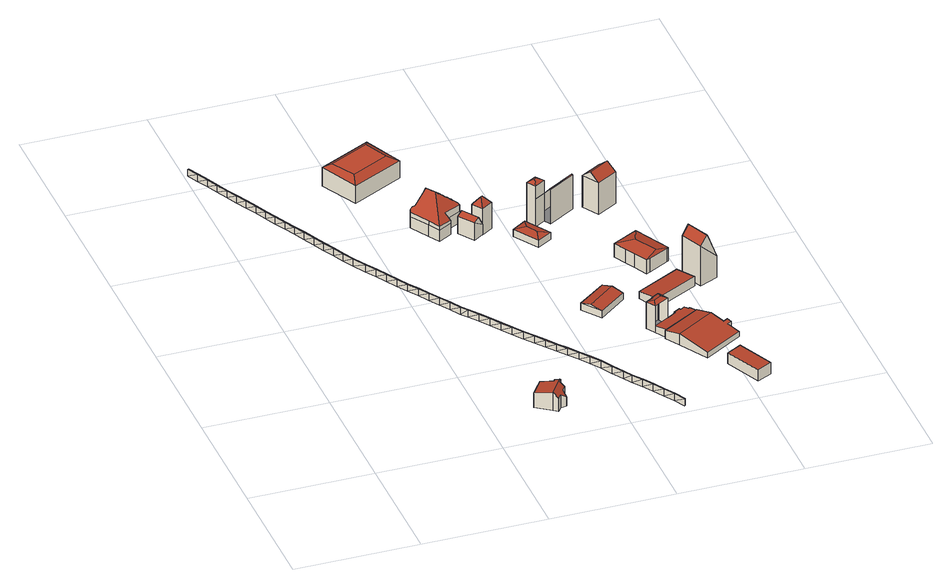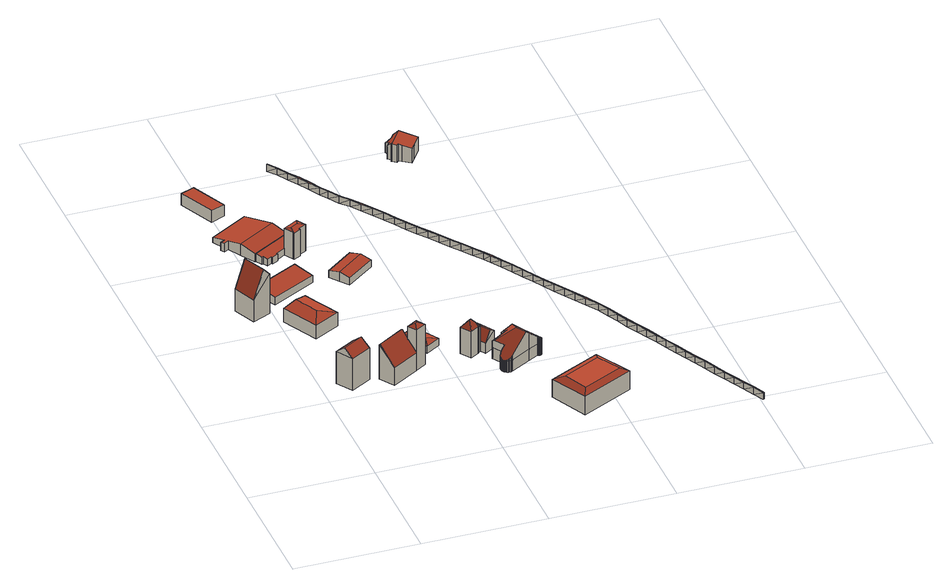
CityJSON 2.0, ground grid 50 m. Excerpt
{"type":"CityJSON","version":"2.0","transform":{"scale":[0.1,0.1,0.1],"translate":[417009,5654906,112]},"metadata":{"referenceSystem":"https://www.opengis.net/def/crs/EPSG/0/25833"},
"CityObjects":{
"building1":{"type":"Building","attributes":{"Stand_DGM":"2016","Stand_Basis-DLM":"2024","Gemeindeschluessel":"14612000","ObjektHoehe":3,"Stand_Laserscan":"2016","BodenHoehe":0,"Stand_3D-Stadtmodell":"2025","Geometrietyp2DReferenz":2000,"AbsoluteHoehe":0,"measuredHeight":3,"function":"51009_1700","roofType":"9999"},"geometry":[{"type":"MultiSurface","lod":"2","boundaries":[[[0,1,2]],[[3,4,2]],[[1,0,5]],[[0,2,4]],[[6,3,5]],[[5,0,7]],[[6,4,3]],[[6,5,7]],[[8,0,4]],[[0,8,7]],[[6,9,4]],[[8,4,9]],[[10,6,7]],[[7,8,11]],[[10,9,6]],[[10,7,11]],[[12,8,9]],[[8,12,11]],[[10,13,9]],[[12,9,13]],[[14,10,11]],[[11,12,15]],[[14,13,10]],[[14,11,15]],[[16,12,13]],[[12,16,15]],[[14,17,13]],[[16,13,17]],[[18,14,15]],[[18,17,14]],[[15,16,19]],[[18,15,19]],[[20,16,17]],[[16,20,19]],[[18,21,17]],[[20,17,21]],[[22,18,19]],[[19,20,23]],[[22,21,18]],[[22,19,23]],[[24,20,21]],[[22,25,21]],[[20,24,23]],[[24,21,25]],[[26,22,23]],[[23,24,27]],[[26,25,22]],[[26,23,27]],[[28,24,25]],[[26,29,25]],[[24,28,27]],[[28,25,29]],[[30,26,27]],[[27,28,31]],[[30,29,26]],[[30,27,31]],[[32,28,29]],[[28,32,31]],[[30,33,29]],[[32,29,33]],[[34,30,31]],[[31,32,35]],[[34,33,30]],[[34,31,35]],[[36,32,33]],[[32,36,35]],[[34,37,33]],[[36,33,37]],[[38,34,35]],[[35,36,39]],[[38,37,34]],[[38,35,39]],[[40,36,37]],[[36,40,39]],[[38,41,37]],[[40,37,41]],[[42,38,39]],[[42,41,38]],[[39,40,43]],[[42,39,43]],[[44,40,41]],[[40,44,43]],[[42,45,41]],[[44,41,45]],[[46,42,43]],[[46,45,42]],[[43,44,47]],[[46,43,47]],[[48,44,45]],[[44,48,47]],[[46,49,45]],[[48,45,49]],[[50,46,47]],[[47,48,51]],[[50,49,46]],[[50,47,51]],[[52,48,49]],[[48,52,51]],[[50,53,49]],[[52,49,53]],[[54,50,51]],[[54,53,50]],[[51,52,55]],[[54,51,55]],[[56,52,53]],[[52,56,55]],[[54,57,53]],[[56,53,57]],[[58,54,55]],[[55,56,59]],[[58,57,54]],[[58,55,59]],[[60,56,57]],[[56,60,59]],[[58,61,57]],[[60,57,61]],[[62,58,59]],[[59,60,63]],[[62,61,58]],[[62,59,63]],[[64,60,61]],[[60,64,63]],[[62,65,61]],[[64,61,65]],[[66,62,63]],[[63,64,67]],[[66,65,62]],[[66,63,67]],[[68,64,65]],[[64,68,67]],[[66,69,65]],[[68,65,69]],[[70,66,67]],[[67,68,71]],[[70,69,66]],[[70,67,71]],[[72,68,69]],[[68,72,71]],[[70,73,69]],[[72,69,73]],[[74,70,71]],[[74,73,70]],[[71,72,75]],[[74,71,75]],[[76,72,73]],[[72,76,75]],[[74,77,73]],[[76,73,77]],[[78,74,75]],[[75,76,79]],[[78,77,74]],[[78,75,79]],[[80,76,77]],[[76,80,79]],[[78,81,77]],[[80,77,81]],[[82,78,79]],[[79,80,83]],[[82,81,78]],[[82,79,83]],[[84,80,81]],[[82,85,81]],[[80,84,83]],[[84,81,85]],[[86,82,83]],[[83,84,87]],[[86,85,82]],[[86,83,87]],[[88,84,85]],[[84,88,87]],[[86,89,85]],[[88,85,89]],[[90,86,87]],[[87,88,91]],[[90,89,86]],[[90,87,91]],[[92,88,89]],[[88,92,91]],[[90,93,89]],[[92,89,93]],[[94,90,91]],[[91,92,95]],[[94,93,90]],[[94,91,95]],[[96,92,93]],[[92,96,95]],[[94,97,93]],[[96,93,97]],[[98,94,95]],[[95,96,99]],[[98,97,94]],[[98,95,99]],[[100,96,97]],[[96,100,99]],[[98,101,97]],[[100,97,101]],[[102,98,99]],[[99,100,103]],[[102,101,98]],[[102,99,103]],[[104,100,101]],[[102,105,101]],[[100,104,103]],[[104,101,105]],[[106,102,103]],[[103,104,107]],[[106,105,102]],[[106,103,107]],[[104,108,107]],[[106,109,105]],[[108,104,105]],[[110,106,107]],[[108,105,109]],[[110,109,106]],[[107,108,111]],[[110,107,111]],[[112,108,109]],[[108,112,113]],[[114,115,109]],[[112,109,115]],[[116,114,113]],[[113,112,117]],[[116,115,114]],[[116,113,117]],[[118,112,115]],[[112,118,117]],[[116,119,115]],[[120,116,117]],[[118,115,119]],[[117,118,121]],[[120,119,116]],[[120,117,121]],[[122,118,119]],[[118,122,121]],[[120,123,119]],[[124,120,121]],[[122,119,123]],[[124,123,120]],[[121,122,125]],[[124,121,125]],[[126,122,123]],[[124,127,123]],[[122,126,125]],[[128,124,125]],[[126,123,127]],[[125,126,129]],[[128,127,124]],[[128,125,129]],[[130,126,127]],[[126,130,129]],[[128,131,127]],[[132,128,129]],[[130,127,131]],[[129,130,133]],[[132,131,128]],[[132,129,133]],[[134,130,131]],[[130,134,133]],[[132,135,131]],[[136,132,133]],[[134,131,135]],[[133,134,137]],[[136,135,132]],[[136,133,137]],[[138,134,135]],[[134,138,137]],[[136,139,135]],[[140,136,137]],[[138,135,139]],[[137,138,141]],[[140,139,136]],[[140,137,141]],[[142,138,139]],[[138,142,141]],[[140,143,139]],[[144,140,141]],[[142,139,143]],[[141,142,145]],[[144,143,140]],[[144,141,145]],[[146,142,143]],[[142,146,145]],[[144,147,143]],[[148,144,145]],[[146,143,147]],[[145,146,149]],[[148,147,144]],[[148,145,149]],[[150,146,147]],[[146,150,149]],[[148,151,147]],[[152,148,149]],[[150,147,151]],[[149,150,153]],[[152,151,148]],[[152,149,153]],[[154,150,151]],[[150,154,153]],[[152,155,151]],[[156,152,153]],[[154,151,155]],[[153,154,157]],[[156,155,152]],[[156,153,157]],[[158,154,155]],[[154,158,157]],[[156,159,155]],[[160,156,157]],[[158,155,159]],[[157,158,161]],[[160,159,156]],[[160,157,161]],[[162,158,159]],[[158,162,161]],[[160,163,159]],[[164,160,161]],[[162,159,163]],[[161,162,165]],[[164,163,160]],[[164,161,165]],[[166,162,163]],[[162,166,165]],[[164,167,163]],[[166,163,167]],[[168,169,164,165]],[[165,166,170,171]],[[168,167,164,169]],[[168,165,171,170]],[[172,173,174]],[[173,172,170,171]],[[169,168,175,174]],[[176,168,169,171]],[[172,174,175]],[[171,170,172,177,170]],[[176,171,170,177]],[[176,175,168]],[[178,172,175]],[[172,178,177]],[[176,179,175]],[[178,175,179]],[[180,176,177]],[[177,178,181]],[[180,179,176]],[[180,177,181]],[[182,178,179]],[[178,182,181]],[[180,183,179]],[[182,179,183]],[[184,180,181]],[[181,182,185]],[[184,183,180]],[[184,181,185]],[[186,182,183]],[[182,186,185]],[[184,187,183]],[[186,183,187]],[[188,184,185]],[[185,186,189]],[[188,187,184]],[[188,185,189]],[[190,186,187]],[[186,190,189]],[[188,191,187]],[[190,187,191]],[[192,188,189]],[[189,190,193]],[[192,191,188]],[[192,189,193]],[[194,190,191]],[[190,194,193]],[[192,195,191]],[[194,191,195]],[[196,192,193]],[[193,194,197]],[[196,195,192]],[[196,193,197]],[[198,194,195]],[[194,198,197]],[[196,199,195]],[[198,195,199]],[[200,196,197]],[[197,198,201]],[[200,199,196]],[[200,197,201]]],"semantics":{"surfaces":[{"type":"WallSurface"},{"type":"GroundSurface"},{"type":"RoofSurface"}],"values":[0,1,2,0,0,2,1,0,0,2,1,0,0,2,1,0,0,2,1,0,0,2,1,0,0,2,1,0,0,1,2,0,0,2,1,0,0,2,1,0,0,1,2,0,0,2,1,0,0,1,2,0,0,2,1,0,0,2,1,0,0,2,1,0,0,2,1,0,0,2,1,0,0,2,1,0,0,1,2,0,0,2,1,0,0,1,2,0,0,2,1,0,0,2,1,0,0,2,1,0,0,1,2,0,0,2,1,0,0,2,1,0,0,2,1,0,0,2,1,0,0,2,1,0,0,2,1,0,0,2,1,0,0,2,1,0,0,2,1,0,0,1,2,0,0,2,1,0,0,2,1,0,0,2,1,0,0,2,1,0,0,1,2,0,0,2,1,0,0,2,1,0,0,2,1,0,0,2,1,0,0,2,1,0,0,2,1,0,0,2,1,0,0,2,1,0,0,2,1,0,0,1,2,0,0,2,1,0,2,1,0,0,0,1,2,0,0,2,1,0,0,2,1,0,0,2,1,0,0,2,1,0,0,2,1,0,0,1,2,0,0,1,2,0,0,2,1,0,0,2,1,0,0,2,1,0,0,2,1,0,0,2,1,0,0,2,1,0,0,2,1,0,0,2,1,0,0,2,1,0,0,2,1,0,0,2,1,0,0,2,1,0,0,2,1,0,0,2,1,0,0,2,1,0,0,2,1,0,0,2,1,0,0,2,1,0,0,2,1,0,0,2,1,0,0,2,1,0,0,2,1,0,0,2,0,1,0,2,1,0,0,2,1,0,0,2,1,0,0,2,1,0,0,2,1,0,0,2,1,0,0,2,1,0,0,2,1,0,0,2,1,0,0,2,1,0,0,2,1,0,0,2,1,0]}}]},
"building2":{"type":"Building","attributes":{"Dachtyp_tdc":"tdcGableRoof","Gemeindeschluessel":14612000,"Dachneigung":11.75,"QualitaetDacherkennung":23,"Geometrietyp2DReferenz":"3000","measuredHeight":7.8,"function":"31001_9998","roofType":"3100"},"geometry":[{"type":"Solid","lod":"2","boundaries":[[[[202,203,204,205]],[[203,206,207,204]],[[206,208,209,207]],[[208,210,211,209]],[[210,212,213,211]],[[212,214,215,213]],[[214,216,217,215]],[[216,218,219,217]],[[218,220,221,219]],[[220,222,223,221]],[[222,224,225,223]],[[224,226,227,225]],[[226,228,229,227]],[[228,230,231,229]],[[230,202,205,231]],[[226,224,222,220,218,216,214,212,210]],[[210,208,206,203,202,230,228,226]],[[205,204,207,209,211,213,215,217,219,221,223,225,227,229,231]]]],"semantics":{"surfaces":[{"type":"WallSurface"},{"type":"RoofSurface"},{"type":"GroundSurface"}],"values":[[0,0,0,0,0,0,0,0,0,0,0,0,0,0,0,1,1,2]]}}]},
"building3":{"type":"Building","attributes":{"Dachtyp_tdc":"tdcCutTentRoof","Gemeindeschluessel":14612000,"Dachneigung":0.092,"QualitaetDacherkennung":69,"Geometrietyp2DReferenz":"3000","measuredHeight":9.66,"function":"31001_9998","roofType":"9999"},"geometry":[{"type":"Solid","lod":"2","boundaries":[[[[232,233,234,235]],[[233,236,237,234]],[[236,238,239,237]],[[232,238,240,241]],[[233,232,241,242]],[[236,233,242,243]],[[238,236,243,240]],[[243,242,241,240]],[[239,235,234,237]],[[238,232,235,239]]]],"semantics":{"surfaces":[{"type":"WallSurface"},{"type":"RoofSurface"},{"type":"GroundSurface"}],"values":[[0,0,0,1,1,1,1,1,2,0]]}}]},
"building4":{"type":"Building","attributes":{"Dachtyp_tdc":"tdcFreeFormRoof","Gemeindeschluessel":14612000,"Dachneigung":38.44,"QualitaetDacherkennung":36,"Geometrietyp2DReferenz":"3000","measuredHeight":13.41,"function":"31001_9998","roofType":"5000"},"geometry":[{"type":"Solid","lod":"2","boundaries":[[[[244,245,246,247]],[[245,248,249,246]],[[248,250,251,249]],[[250,252,253,251]],[[252,254,255,253]],[[254,256,257,255]],[[256,258,259,257]],[[258,260,261,259]],[[260,262,263,261]],[[262,264,265,263]],[[264,266,267,265]],[[266,268,269,267]],[[268,270,271,269]],[[270,272,273,271]],[[272,274,275,273]],[[274,276,277,275]],[[276,278,279,277]],[[278,280,281,279]],[[280,282,283,281]],[[282,284,285,283]],[[284,286,287,285]],[[286,288,289,287]],[[288,290,291,289]],[[290,292,293,291]],[[292,294,295,293]],[[294,296,297,295]],[[296,298,299,297]],[[298,300,301,299]],[[300,302,303,301]],[[302,304,305,303]],[[304,306,307,305]],[[306,308,309,307]],[[308,310,311,309]],[[310,312,313,311]],[[312,314,315,313]],[[314,316,317,315]],[[316,318,319,317]],[[318,320,321,319]],[[320,322,323,321]],[[322,324,325,323]],[[324,326,327,325]],[[326,328,329,327]],[[328,330,331,329]],[[330,332,333,331]],[[332,244,247,333]],[[334,335,336,337,338,339]],[[340,341,342,310,343,344,345,346,347,348,349,350,351,352,338,337,353,354,355,356,357,358,359,360]],[[352,361,362,363,364,365,366,367,368,369,370,371,372,373,374,375,376,377,378,379,380,339,338]],[[252,380,379,254]],[[250,339,380,252]],[[254,379,378,256]],[[256,378,377,258]],[[258,377,376,260]],[[260,376,375,262]],[[262,375,374,264]],[[264,374,373,266]],[[266,373,372,268]],[[268,372,371,270]],[[270,371,370,272]],[[272,370,369,274]],[[274,369,368,276]],[[276,368,367,278]],[[278,367,366,280]],[[280,366,365,282]],[[282,365,364,284]],[[284,364,363,286]],[[286,363,362,288]],[[288,362,361,290]],[[290,361,352,351,292]],[[318,360,359,320]],[[316,340,360,318]],[[320,359,358,322]],[[322,358,357,324]],[[324,357,356,326]],[[326,356,355,328]],[[328,355,354,330]],[[330,354,353,332]],[[332,353,337,336,244]],[[292,351,350,294]],[[294,350,349,296]],[[296,349,348,298]],[[298,348,347,300]],[[300,347,346,302]],[[302,346,345,304]],[[304,345,344,306]],[[306,344,343,308]],[[308,343,310]],[[314,341,340,316]],[[312,342,341,314]],[[248,334,339,250]],[[244,336,335,245]],[[245,335,334,248]],[[310,342,312]],[[247,246,249,251,253,255,257,259,261,263,265,267,269,271,273,275,277,279,281,283,285,287,289,291,293,295,297,299,301,303,305,307,309,311,313,315,317,319,321,323,325,327,329,331,333]]]],"semantics":{"surfaces":[{"type":"WallSurface"},{"type":"RoofSurface"},{"type":"GroundSurface"}],"values":[[0,0,0,0,0,0,0,0,0,0,0,0,0,0,0,0,0,0,0,0,0,0,0,0,0,0,0,0,0,0,0,0,0,0,0,0,0,0,0,0,0,0,0,0,0,1,1,1,0,0,0,0,0,0,0,0,0,0,0,0,0,0,0,0,0,0,0,0,0,0,0,0,0,0,0,0,0,0,0,0,0,0,0,0,0,0,0,0,0,0,0,0,0,2]]}}]},
"building5":{"type":"Building","attributes":{"Dachtyp_tdc":"tdcFreeFormRoof","Gemeindeschluessel":14612000,"Dachneigung":59.5,"QualitaetDacherkennung":4,"Geometrietyp2DReferenz":"3000","measuredHeight":8.94,"function":"31001_9998","roofType":"5000"},"geometry":[{"type":"Solid","lod":"2","boundaries":[[[[381,382,383,384]],[[382,385,386,383]],[[385,387,388,386]],[[387,389,390,388]],[[389,381,384,390]],[[389,391,392,381]],[[391,387,385,382,392]],[[382,381,392]],[[389,387,391]],[[384,383,386,388,390]]]],"semantics":{"surfaces":[{"type":"WallSurface"},{"type":"RoofSurface"},{"type":"GroundSurface"}],"values":[[0,0,0,0,0,1,1,0,0,2]]}}]},
"building6":{"type":"Building","attributes":{"Dachtyp_tdc":"tdcFreeFormRoof","Gemeindeschluessel":14612000,"Dachneigung":52.21,"QualitaetDacherkennung":2,"Geometrietyp2DReferenz":"3000","measuredHeight":14.71,"function":"31001_9998","roofType":"5000"},"geometry":[{"type":"Solid","lod":"2","boundaries":[[[[393,394,395,396]],[[394,397,398,395]],[[397,399,400,398]],[[399,401,402,400]],[[401,403,404,402]],[[403,393,396,404]],[[405,406,403,401]],[[405,401,399]],[[407,406,405,399,397]],[[408,407,397,394]],[[408,394,393]],[[406,407,408,393,403]],[[396,395,398,400,402,404]]]],"semantics":{"surfaces":[{"type":"WallSurface"},{"type":"RoofSurface"},{"type":"GroundSurface"}],"values":[[0,0,0,0,0,0,1,1,1,1,1,1,2]]}}]},
"building7":{"type":"Building","attributes":{"Dachtyp_tdc":"tdcFreeFormRoof","Gemeindeschluessel":14612000,"Dachneigung":13.94,"QualitaetDacherkennung":64,"Geometrietyp2DReferenz":"3000","measuredHeight":4.28,"function":"31001_9998","roofType":"5000"},"geometry":[{"type":"Solid","lod":"2","boundaries":[[[[409,410,411,412]],[[410,413,414,411]],[[413,415,416,414]],[[415,417,418,416]],[[417,409,412,418]],[[419,415,413,410]],[[409,417,415,419]],[[410,409,419]],[[412,411,414,416,418]]]],"semantics":{"surfaces":[{"type":"WallSurface"},{"type":"RoofSurface"},{"type":"GroundSurface"}],"values":[[0,0,0,0,0,1,1,0,2]]}}]},
"building8":{"type":"Building","attributes":{"Dachtyp_tdc":"tdcFreeFormRoof","Gemeindeschluessel":14612000,"Dachneigung":13.15,"QualitaetDacherkennung":23,"Geometrietyp2DReferenz":"3000","measuredHeight":3.91,"function":"31001_9998","roofType":"5000"},"geometry":[{"type":"Solid","lod":"2","boundaries":[[[[420,421,422,423]],[[421,424,425,422]],[[424,426,427,425]],[[426,420,423,427]],[[428,426,424]],[[429,428,424,421]],[[429,421,420]],[[428,429,420,426]],[[423,422,425,427]]]],"semantics":{"surfaces":[{"type":"WallSurface"},{"type":"RoofSurface"},{"type":"GroundSurface"}],"values":[[0,0,0,0,1,1,1,1,2]]}}]},
"building9":{"type":"Building","attributes":{"Gemeindeschluessel":14612000,"Geometrietyp2DReferenz":"3000","function":"31001_9998","roofType":"9999"},"children":["building9-1","building9-2"]},
"building9-1":{"type":"BuildingPart","attributes":{"Dachtyp_tdc":"tdcFreeFormRoof","Dachneigung":19.67,"QualitaetDacherkennung":7,"Geometrietyp2DReferenz":"3000","measuredHeight":12.4,"roofType":"5000"},"parents":["building9"],"geometry":[{"type":"MultiSurface","lod":"2","boundaries":[[[430,431,432,433]],[[431,434,435,432]],[[434,436,437,438,435]],[[439,440,441,442,443]],[[440,444,445,441]],[[444,430,433,445]],[[439,436,446,447]],[[436,434,446]],[[434,431,430,444,440,447,446]],[[440,439,447]],[[433,432,435,438,442,441,445]]],"semantics":{"surfaces":[{"type":"WallSurface"},{"type":"RoofSurface"},{"type":"GroundSurface"}],"values":[0,0,0,0,0,0,1,1,1,1,2]}}]},
"building9-2":{"type":"BuildingPart","attributes":{"Dachtyp_tdc":"tdcPolyFlatRoof","Dachneigung":5.72,"QualitaetDacherkennung":56,"Geometrietyp2DReferenz":"3000","measuredHeight":3.42,"roofType":"2100"},"parents":["building9"],"geometry":[{"type":"MultiSurface","lod":"2","boundaries":[[[437,448,449,438]],[[448,450,451,449]],[[450,452,453,451]],[[452,454,455,453]],[[454,456,457,455]],[[456,458,459,457]],[[458,460,461,459]],[[460,462,463,461]],[[462,464,465,463]],[[464,443,442,465]],[[443,464,462,460,458,456,454,452,450,448,437]],[[438,449,451,453,455,457,459,461,463,465,442]]],"semantics":{"surfaces":[{"type":"WallSurface"},{"type":"RoofSurface"},{"type":"GroundSurface"}],"values":[0,0,0,0,0,0,0,0,0,0,1,2]}}]},
"building10":{"type":"Building","attributes":{"Dachtyp_tdc":"tdcGableRoof","Gemeindeschluessel":14612000,"Dachneigung":11.38,"QualitaetDacherkennung":88,"Geometrietyp2DReferenz":"3000","measuredHeight":4.94,"function":"31001_9998","roofType":"3100"},"geometry":[{"type":"Solid","lod":"2","boundaries":[[[[466,467,468,469]],[[467,470,471,468]],[[470,472,473,471]],[[472,474,475,473]],[[474,476,477,475]],[[476,464,465,477]],[[464,462,463,465]],[[462,478,479,463]],[[478,480,481,479]],[[480,482,483,481]],[[482,484,485,483]],[[484,466,469,485]],[[480,478,462,464,476,474]],[[474,472,470,467,466,484,482,480]],[[469,468,471,473,475,477,465,463,479,481,483,485]]]],"semantics":{"surfaces":[{"type":"WallSurface"},{"type":"RoofSurface"},{"type":"GroundSurface"}],"values":[[0,0,0,0,0,0,0,0,0,0,0,0,1,1,2]]}}]},
"building11":{"type":"Building","attributes":{"Dachtyp_tdc":"tdcPolyFlatRoof","Gemeindeschluessel":14612000,"Dachneigung":2.81,"QualitaetDacherkennung":86,"Geometrietyp2DReferenz":"3000","measuredHeight":5.17,"function":"31001_2000","roofType":"2100"},"geometry":[{"type":"Solid","lod":"2","boundaries":[[[[486,487,488,489]],[[487,490,491,488]],[[490,492,493,491]],[[492,486,489,493]],[[492,490,487,486]],[[489,488,491,493]]]],"semantics":{"surfaces":[{"type":"WallSurface"},{"type":"RoofSurface"},{"type":"GroundSurface"}],"values":[[0,0,0,0,1,2]]}}]},
"building12":{"type":"Building","attributes":{"Gemeindeschluessel":14612000,"Geometrietyp2DReferenz":"3000","function":"31001_9998","roofType":"9999"},"children":["building12-1","building12-2"]},
"building12-1":{"type":"BuildingPart","attributes":{"Dachtyp_tdc":"tdcFreeFormRoof","Dachneigung":32.74,"QualitaetDacherkennung":3,"Geometrietyp2DReferenz":"3000","measuredHeight":19.09,"roofType":"5000"},"parents":["building12"],"geometry":[{"type":"MultiSurface","lod":"2","boundaries":[[[494,495,496,497,498,499]],[[495,500,501,496]],[[502,500,495]],[[500,503,504,505,501]],[[502,506,503,500]],[[506,502,495,494]],[[506,494,503]],[[497,496,501,505]]],"semantics":{"surfaces":[{"type":"WallSurface"},{"type":"RoofSurface"},{"type":"GroundSurface"}],"values":[0,0,1,0,1,1,1,2]}}]},
"building12-2":{"type":"BuildingPart","attributes":{"Dachtyp_tdc":"tdcGableRoof","Dachneigung":47.12,"QualitaetDacherkennung":1,"Geometrietyp2DReferenz":"3000","measuredHeight":15.18,"roofType":"3100"},"parents":["building12"],"geometry":[{"type":"MultiSurface","lod":"2","boundaries":[[[507,508,509,510]],[[504,511,512,505]],[[511,507,510,512]],[[507,511,513]],[[508,507,513,514]],[[511,504,499,514,513]],[[510,509,497,505,512]]],"semantics":{"surfaces":[{"type":"WallSurface"},{"type":"RoofSurface"},{"type":"GroundSurface"}],"values":[0,0,0,0,1,1,2]}}]},
"building13":{"type":"Building","attributes":{"Dachtyp_tdc":"tdcPolyFlatRoof","Gemeindeschluessel":14612000,"Dachneigung":5.82,"QualitaetDacherkennung":55,"Geometrietyp2DReferenz":"3000","measuredHeight":4.11,"function":"31001_9998","roofType":"2100"},"geometry":[{"type":"Solid","lod":"2","boundaries":[[[[515,516,517,518]],[[516,519,520,517]],[[519,521,522,520]],[[521,515,518,522]],[[521,519,516,515]],[[518,517,520,522]]]],"semantics":{"surfaces":[{"type":"WallSurface"},{"type":"RoofSurface"},{"type":"GroundSurface"}],"values":[[0,0,0,0,1,2]]}}]},
"building14":{"type":"Building","attributes":{"Dachtyp_tdc":"tdcHipRoof","Gemeindeschluessel":14612000,"Dachneigung":14.29,"QualitaetDacherkennung":55,"Geometrietyp2DReferenz":"3000","measuredHeight":7.45,"function":"31001_9998","roofType":"3200"},"geometry":[{"type":"Solid","lod":"2","boundaries":[[[[523,524,525,526]],[[524,527,528,525]],[[527,529,530,528]],[[529,531,532,530]],[[531,533,534,532]],[[533,535,536,534]],[[535,537,538,536]],[[537,523,526,538]],[[533,531,529,527,539]],[[524,523,540]],[[527,524,540,539]],[[523,537,535,533,539,540]],[[526,525,528,530,532,534,536,538]]]],"semantics":{"surfaces":[{"type":"WallSurface"},{"type":"RoofSurface"},{"type":"GroundSurface"}],"values":[[0,0,0,0,0,0,0,0,1,1,1,1,2]]}}]},
"building15":{"type":"Building","attributes":{"Dachtyp_tdc":"tdcFreeFormRoof","Gemeindeschluessel":14612000,"Dachneigung":39.29,"QualitaetDacherkennung":3,"Geometrietyp2DReferenz":"3000","measuredHeight":17.11,"function":"31001_9998","roofType":"5000"},"geometry":[{"type":"Solid","lod":"2","boundaries":[[[[541,542,543,544]],[[542,545,546,543]],[[545,547,548,546]],[[547,541,544,548]],[[549,550,547,545]],[[549,545,542]],[[550,549,542,541]],[[550,541,547]],[[544,543,546,548]]]],"semantics":{"surfaces":[{"type":"WallSurface"},{"type":"RoofSurface"},{"type":"GroundSurface"}],"values":[[0,0,0,0,1,0,1,0,2]]}}]},
"building16":{"type":"Building","attributes":{"Dachtyp_tdc":"tdcGableRoof","Gemeindeschluessel":14612000,"Dachneigung":66.5,"QualitaetDacherkennung":3,"Geometrietyp2DReferenz":"3000","measuredHeight":20.96,"function":"31001_9998","roofType":"3100"},"geometry":[{"type":"Solid","lod":"2","boundaries":[[[[551,552,553,554]],[[552,555,556,553]],[[555,557,558,556]],[[557,551,554,558]],[[555,552,559]],[[551,557,560]],[[552,551,560,559]],[[557,555,559,560]],[[554,553,556,558]]]],"semantics":{"surfaces":[{"type":"WallSurface"},{"type":"RoofSurface"},{"type":"GroundSurface"}],"values":[[0,0,0,0,0,0,1,1,2]]}}]}
},
"vertices":[
[22,2011,67],[0,2056,67],[0,2056,37],[5,2058,37],[22,2011,37],[5,2058,67],[27,2013,37],[27,2013,67],[44,1966,67],[44,1966,37],[49,1968,37],[49,1968,67],[66,1921,66],[66,1921,36],[70,1923,36],[70,1923,66],[88,1876,65],[88,1876,35],[92,1878,35],[92,1878,65],[110,1831,65],[110,1831,35],[114,1833,35],[114,1833,65],[131,1786,66],[131,1786,36],[136,1788,36],[136,1788,66],[153,1741,66],[153,1741,36],[158,1743,36],[158,1743,66],[175,1696,65],[175,1696,35],[180,1698,35],[180,1698,65],[197,1651,65],[197,1651,35],[201,1653,35],[201,1653,65],[219,1606,65],[219,1606,35],[223,1608,35],[223,1608,65],[241,1561,66],[241,1561,36],[245,1563,36],[245,1563,66],[262,1516,66],[262,1516,36],[267,1518,36],[267,1518,66],[284,1471,65],[284,1471,35],[289,1473,35],[289,1473,65],[306,1426,64],[306,1426,34],[311,1428,34],[311,1428,64],[328,1381,65],[328,1381,35],[332,1383,35],[332,1383,65],[350,1336,65],[350,1336,35],[354,1338,35],[354,1338,65],[372,1291,65],[372,1291,35],[376,1293,35],[376,1293,65],[403,1239,65],[403,1239,35],[407,1242,35],[407,1242,65],[429,1197,65],[429,1197,35],[433,1199,35],[433,1199,65],[455,1154,64],[455,1154,34],[459,1157,34],[459,1157,64],[481,1111,63],[481,1111,33],[485,1114,33],[485,1114,63],[507,1069,63],[507,1069,33],[511,1071,33],[511,1071,63],[533,1026,64],[533,1026,34],[537,1029,34],[537,1029,64],[559,983,64],[559,983,34],[563,986,34],[563,986,64],[585,941,65],[585,941,35],[589,943,35],[589,943,65],[611,898,65],[611,898,35],[616,900,35],[616,900,65],[637,855,65],[637,855,35],[642,858,35],[642,858,65],[656,829,66],[641,858,65],[641,858,35],[656,829,36],[660,832,36],[660,832,66],[685,788,66],[685,788,36],[689,791,36],[689,791,66],[713,747,66],[713,747,36],[718,750,36],[718,750,66],[742,706,65],[742,706,35],[746,709,35],[746,709,65],[771,665,65],[771,665,35],[775,668,35],[775,668,65],[800,624,65],[800,624,35],[804,627,35],[804,627,65],[829,584,65],[829,584,35],[833,586,35],[833,586,65],[858,543,66],[858,543,36],[862,546,36],[862,546,66],[886,502,67],[886,502,37],[890,505,37],[890,505,67],[915,461,69],[915,461,39],[919,464,39],[919,464,69],[944,420,70],[944,420,40],[948,423,40],[948,423,70],[973,379,70],[973,379,40],[977,382,40],[977,382,70],[1002,338,70],[1002,338,40],[1006,341,40],[1006,341,70],[1030,297,65],[1030,297,35],[1035,300,35],[1034,300,35],[1035,300,65],[1034,300,65],[1058,252,65],[1030,298,65],[1030,298,35],[1058,252,35],[1062,255,35],[1062,255,65],[1079,218,64],[1079,218,34],[1083,220,34],[1083,220,64],[1105,175,67],[1105,175,37],[1110,178,37],[1110,178,67],[1131,132,68],[1131,132,38],[1136,135,38],[1136,135,68],[1158,90,67],[1158,90,37],[1162,92,37],[1162,92,67],[1184,47,68],[1184,47,38],[1188,50,38],[1188,50,68],[1210,5,64],[1210,5,34],[1214,7,34],[1214,7,64],
[711,191,137],[742,170,145],[742,170,74],[711,191,74],[755,160,148],[755,160,74],[762,169,148],[762,169,74],[778,158,152],[778,158,74],[780,157,150],[780,157,74],[773,148,150],[773,148,74],[789,136,131],[789,136,74],[774,114,131],[774,114,74],[780,92,115],[780,92,74],[756,89,131],[756,89,74],[742,69,131],[742,69,74],[724,82,152],[724,82,74],[664,124,137],[664,124,74],[695,169,137],[695,169,74],
[655,1933,118],[731,1781,114],[731,1781,37],[655,1933,37],[521,1676,114],[521,1676,37],[445,1828,118],[445,1828,37],[481,1818,133],[642,1898,133],[685,1802,133],[532,1725,133],
[845,1447,74],[773,1406,74],[773,1406,25],[845,1447,25],[787,1382,74],[787,1382,25],[734,1351,74],[734,1351,25],[707,1398,74],[707,1398,25],[664,1473,74],[664,1473,25],[664,1474,74],[664,1474,25],[663,1476,74],[663,1476,25],[663,1478,74],[663,1478,25],[664,1480,74],[664,1480,25],[664,1482,74],[664,1482,25],[665,1483,74],[665,1483,25],[667,1485,74],[667,1485,25],[668,1486,74],[668,1486,25],[670,1487,74],[670,1487,25],[672,1488,74],[672,1488,25],[673,1488,74],[673,1488,25],[675,1488,74],[675,1488,25],[677,1488,74],[677,1488,25],[679,1487,74],[679,1487,25],[681,1486,74],[681,1486,25],[682,1485,74],[682,1485,25],[683,1484,74],[683,1484,25],[721,1505,74],[721,1505,25],[803,1553,74],[803,1553,25],[807,1554,74],[807,1554,25],[811,1555,74],[811,1555,25],[816,1555,74],[816,1555,25],[820,1555,74],[820,1555,25],[824,1553,74],[824,1553,25],[828,1551,74],[828,1551,25],[831,1549,74],[831,1549,25],[835,1546,74],[835,1546,25],[837,1542,74],[837,1542,25],[839,1538,74],[839,1538,25],[840,1534,74],[840,1534,25],[841,1530,74],[841,1530,25],[841,1526,74],[841,1526,25],[840,1521,74],[840,1521,25],[839,1518,74],[839,1518,25],[838,1516,74],[838,1516,25],[836,1512,74],[836,1512,25],[833,1509,74],[833,1509,25],[830,1506,74],[830,1506,25],[815,1498,74],[815,1498,25],[787,1382,86],[773,1406,109],[845,1447,101],[840,1456,109],[762,1473,159],[734,1351,92],[841,1530,77],[840,1534,76],[839,1538,75],[835,1546,75],[831,1549,76],[828,1551,77],[824,1553,79],[820,1555,82],[816,1555,85],[811,1555,88],[807,1554,91],[803,1553,95],[738,1515,159],[815,1498,109],[830,1506,95],[833,1509,92],[836,1512,88],[838,1516,85],[839,1518,83],[840,1521,81],[841,1526,79],[721,1505,144],[683,1484,109],[682,1485,109],[681,1486,108],[679,1487,108],[677,1488,107],[675,1488,106],[673,1488,104],[672,1488,103],[670,1487,101],[668,1486,100],[667,1485,98],[665,1483,97],[664,1482,96],[664,1480,94],[663,1478,93],[663,1476,93],[664,1474,92],[664,1473,92],[707,1398,92],
[814,1380,100],[857,1407,69],[857,1407,24],[814,1380,24],[871,1385,69],[871,1385,24],[898,1343,70],[898,1343,24],[857,1315,101],[857,1315,24],[877,1328,114],[835,1393,114],
[871,1385,137],[875,1388,137],[875,1388,22],[871,1385,22],[882,1393,137],[882,1393,22],[917,1415,137],[917,1415,22],[944,1372,137],[944,1372,22],[898,1343,137],[898,1343,22],[909,1380,169],[906,1378,169],[889,1382,154],[877,1384,142],
[1122,661,63],[1065,735,64],[1065,735,33],[1122,661,33],[1179,823,64],[1179,823,33],[1206,787,75],[1206,787,33],[1235,749,63],[1235,749,33],[1093,699,75],
[1000,1296,54],[1060,1334,54],[1060,1334,23],[1000,1296,23],[1124,1231,54],[1124,1231,23],[1064,1194,54],[1064,1194,23],[1075,1242,62],[1049,1285,62],
[1283,570,143],[1312,587,143],[1312,587,28],[1283,570,28],[1315,583,145],[1315,583,28],[1337,546,145],[1337,546,57],[1337,546,28],[1276,510,145],[1254,546,145],[1254,546,28],[1276,510,28],[1276,510,57],[1286,565,145],[1286,565,28],[1313,557,152],[1283,539,152],
[1375,569,57],[1375,569,28],[1372,574,57],[1372,574,28],[1397,589,57],[1397,589,28],[1401,583,57],[1401,583,28],[1418,594,57],[1418,594,28],[1429,576,60],[1429,576,28],[1434,579,60],[1434,579,28],[1450,552,63],[1450,552,28],[1303,465,63],[1303,465,28],
[1547,438,62],[1529,427,62],[1529,427,28],[1547,438,28],[1557,380,51],[1557,380,28],[1400,286,51],[1400,286,28],[1332,400,78],[1332,400,28],[1296,460,63],[1296,460,28],[1453,554,63],[1453,554,28],[1489,494,78],[1489,494,28],[1519,443,66],[1519,443,28],[1537,454,66],[1537,454,28],
[1457,225,76],[1515,252,80],[1515,252,28],[1457,225,28],[1582,106,80],[1582,106,28],[1525,79,76],[1525,79,28],
[1149,1373,188],[1106,1346,188],[1106,1346,10],[1149,1373,10],[1149,1373,129],[1149,1373,132],[1084,1382,188],[1084,1382,10],[1113,1375,201],[1127,1408,188],[1127,1408,87],[1127,1408,10],[1120,1380,201],
[1275,1414,160],[1165,1346,160],[1165,1346,10],[1275,1414,10],[1236,1476,87],[1236,1476,10],[1273,1417,162],[1163,1349,162],
[1340,668,65],[1298,749,56],[1298,749,24],[1340,668,24],[1477,841,56],[1477,841,24],[1518,760,65],[1518,760,24],
[1306,1047,80],[1410,1101,80],[1410,1101,20],[1306,1047,20],[1485,954,80],[1485,954,20],[1480,951,79],[1480,951,20],[1397,908,80],[1397,908,20],[1381,901,80],[1381,901,20],[1354,955,80],[1354,955,20],[1333,994,80],[1333,994,20],[1430,934,95],[1381,1028,95],
[1312,1411,151],[1394,1459,151],[1394,1459,12],[1312,1411,12],[1435,1392,151],[1435,1392,12],[1352,1343,151],[1352,1343,12],[1414,1426,183],[1332,1377,183],
[1583,900,104],[1622,807,104],[1622,807,8],[1583,900,8],[1548,775,182],[1548,775,8],[1508,867,182],[1508,867,8],[1577,788,217],[1537,880,217]
]}
